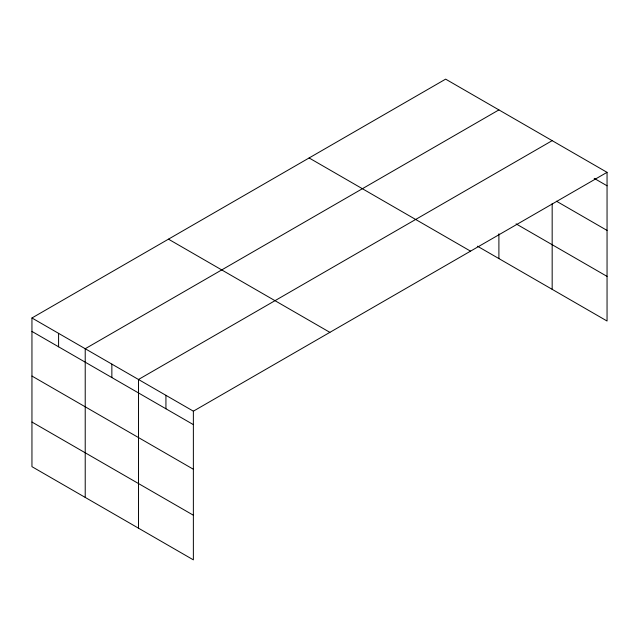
<?xml version="1.0" encoding="UTF-8"?>
<svg xmlns="http://www.w3.org/2000/svg" width="639" height="639" viewBox="0 0 639 639"><rect width="100%" height="100%" fill="white"/><g stroke="black" fill="none" stroke-linecap="round" stroke-linejoin="round"><path stroke-width="0.96" d="M607.05 172.338L445.631 79.14L31.95 317.982L31.95 466.662L193.369 559.86L193.369 411.173L607.05 172.338L607.05 321.018L477.421 246.183M498.899 109.9L85.219 348.734L85.219 497.414M552.168 140.652L138.487 379.486L138.487 528.173M594.19 178.361L607.05 185.789M556.457 201.205L607.05 230.415M516.08 223.874L607.05 276.391M309.116 157.961L470.536 251.151M168.464 239.162L329.884 332.36M31.95 317.982L193.369 411.173M31.95 331.425L193.369 424.623M31.95 376.051L193.369 469.25M31.95 422.036L193.369 515.226M552.168 203.617L552.168 289.331M498.899 233.786L498.899 258.579M165.932 395.333L165.932 408.776M111.857 364.11L111.857 377.561M58.588 333.358L58.588 346.801"/></g></svg>
